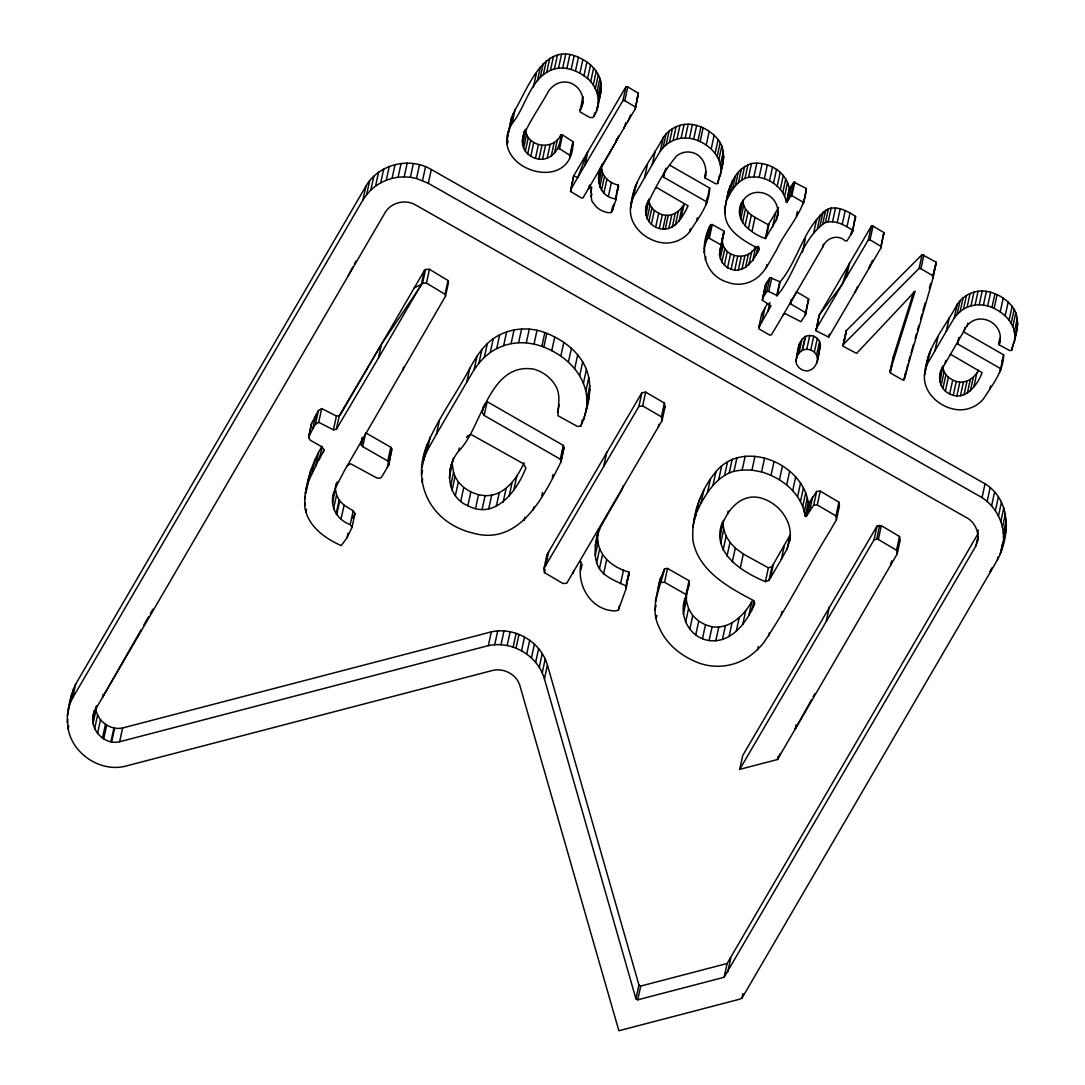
<?xml version="1.0" encoding="UTF-8"?>
<svg xmlns="http://www.w3.org/2000/svg" width="1085" height="1085" viewBox="0 0 1085 1085"><rect width="100%" height="100%" fill="white"/><g stroke="black" fill="none" stroke-linecap="round" stroke-linejoin="round"><path stroke-width="1.5" d="M579.661 562.193L580.583 561.433L581.262 562.098C575.85 584.72 590.905 610.963 615.792 610.909L618.409 610.082L626.113 588.558L626.072 585.954C614.829 580.502 600.412 575.918 596.669 562.586C593.278 551.343 596.194 539.76 598.744 528.68M626.113 588.558L629.069 572.175C609.051 566.492 593.129 550.841 598.852 528.951M778.352 212.782L776.345 219.97L765.305 238.578C750.725 233.316 732.89 219.848 741.774 202.176M724.604 213.474C726.57 194.893 731.005 170.06 751.485 163.564C767.651 160.905 786.435 171.566 789.175 188.437L786.611 202.393L790.884 195.924L793.881 182.158L806.345 188.478C804.772 211.928 785.784 229.396 776.521 250.079C770.391 259.64 766.105 271.019 756.733 278.045C748.691 284.148 737.678 285.992 728.171 282.48C702.456 274.98 698.93 245.4 710.689 224.69L712.289 224.527L723.966 231.091L719.491 254.717L721.851 262.339L727.52 267.859L734.653 270.314L738.288 270.233L745.503 267.452L752.814 260.332L759.269 249.496L758.863 248.79C744.527 241.345 722.868 229.789 725.268 210.422M67.175 722.447C67.433 709.414 70.172 696.122 75.624 684.255L365.957 186.118C378.638 164.066 409.615 156.565 431.301 169.531L985.044 483.815C1011.125 499.941 1010.379 535.732 997.332 560.077L741.909 998.281L738.695 999.475L618.87 1030.75L520.04 686.154C517.016 674.68 504.159 667.777 492.834 670.394L124.653 766.376C96.728 772.859 65.385 748.365 67.84 719.382M683.55 606.189L689.192 584.178L689.043 580.719L667.546 568.459L664.603 568.743C660.412 587.772 649.101 607.342 658.948 626.886C666.041 644.246 681.76 656.615 699.011 663.03C713.876 668.441 730.829 667.004 744.635 659.273C751.837 655.123 758.076 649.562 763.379 643.174C787.669 607.234 807.023 568.092 829.835 531.189L836.44 519.688L839.437 505.922L838.936 502.179L820.246 491.125L816.679 491.424L813.682 505.19L806.141 516.487L805.233 516.27L808.23 502.504C802.466 463.092 743.089 438.571 715.964 471.663C700.3 490.366 691.647 515.321 692.827 539.679C697.723 570.493 728.306 587.27 753.248 600.358L754.848 603.518C746.995 621.908 731.697 643.391 709.102 640.557C689.219 637.668 677.908 615.181 685.557 597.021M683.374 614.327L686.371 600.548L686.561 592.424M560.742 134.92C561.013 147.085 552.496 160.851 538.96 159.169C531.365 158.057 523.933 152.646 522.617 144.725L525.615 130.959C528.463 147.587 554.028 150.625 560.742 134.92L562.545 134.96L572.948 141.633C574.128 197.633 484.344 168.324 512.025 123.663C526.211 106.656 530.362 76.086 554.408 68.938C564.702 66.239 575.47 69.888 583.933 75.814C597.726 84.291 603.219 104.241 592.98 117.533L589.969 117.56L579.987 111.877L582.781 96.633L582.984 98.111M596.397 111.226C598.459 99.372 605.023 86.461 598.323 74.784C594.214 66.673 586.592 60.963 578.454 57.274C543.571 41.013 527.961 88.685 515.022 109.897L511.469 117.953L508.851 132.221M347.295 465.641L350.618 463.729L376.671 477.902L379.858 478.241L381.689 476.98L387.318 467.418L388.688 464.923L391.766 448.959L390.79 447.251L365.686 432.82L362.675 446.586L387.793 461.017L388.769 462.725M388.688 464.923L391.766 448.959M601.633 165.11C600.439 175.336 609.024 183.175 618.409 185.101L615.724 200.277L612.469 210.314L611.411 212.294L609.973 212.755C603.246 212.47 596.669 208.754 593.305 202.854C589.209 201.254 593.02 180.11 589.209 187.868L589.874 184.816M635.295 108.798L638.373 93.229L627.795 86.908L625.95 86.786L573.667 175.865L570.534 191.462L581.085 197.796L582.943 197.972L635.295 108.798L638.373 93.229M707.122 237.588L707.935 231.403M466.482 437.594L467.676 435.831L471.27 434.57L523.309 463.661L525.886 468.015C517.016 490.542 495.587 520.339 467.825 505.746C446.057 496.605 444.918 467.621 458.643 451.048C481.889 428.507 488.453 361.698 533.766 369.144C542.636 371.585 550.475 377.377 555.289 385.229C561.27 394.737 557.948 405.559 557.975 415.731L577.545 426.486L580.977 425.985C587.962 408.408 593.509 387.969 586.415 369.483C579.281 351.445 562.464 339.32 544.86 332.58C527.947 326.273 508.119 328.199 493.282 338.696C482.73 346.115 475.895 357.291 469.778 368.371C456.229 393.977 438.611 417.617 427.259 444.308C410.686 483.354 431.165 522.672 472.165 532.871C519.742 547.003 543.87 495.981 561.026 461.803L560.28 459.172L484.154 415.446L482.228 412.436L482.31 410.781L485.009 403.905M695.607 516.785L696.963 507.305M449.326 478.471L452.703 459.945M816.042 330.722L819.189 315.192L871.323 226.182L873.032 226.073L883.936 232.61L880.803 248.139L828.669 337.15L816.042 330.722L819.189 315.192L842.15 284.419L868.312 239.948L871.323 226.182M719.491 254.717L721.484 243.121M305.292 493.553C307.557 476.546 320.346 463.444 321.92 446.383C311.409 464.285 304.668 485.049 304.682 505.895C306.824 525.343 324.537 538.323 341.178 545.565L347.037 537.74L351.96 527.486L350.224 524.611C336.621 519.837 328.728 505.162 334.18 491.491M332.539 503.332L336.052 483.761M790.287 538.16L787.14 548.807L781.349 559.412L768.98 580.366L765.386 581.628C741.638 571.89 710.16 552.075 722.596 521.749M720.06 537.129L723.329 520.258M656.059 188.112L656.764 187.61L688.093 205.852C682.994 216.783 673.894 232.692 659.273 228.487C648.247 225.951 642.835 213.501 646.986 203.329M950.053 354.904L950.745 354.402L982.088 372.657C977.531 385.121 964.796 401.925 949.687 393.882C940.573 389.963 937.671 378.909 940.98 370.121M777.674 215.834C781.2 189.265 742.533 181.941 739.78 211.358M789.609 541.225C793.705 521.777 778.732 502.558 760.192 497.825C739.644 492.726 724.387 513.042 720.603 530.931M585.968 411.31L589.847 389.095M645.982 207.927C653.902 189.577 663.911 171.064 676.796 155.752C680.702 152.863 685.666 151.385 690.508 152.171C702.768 153.975 707.949 167.158 705.087 177.994L715.842 183.826L717.7 183.46C721.376 169.396 728.401 152.456 718.121 139.531C710.824 130.702 699.811 124.531 688.229 124.192C678.328 124.097 668.835 129.332 663.26 137.442C651.909 159.386 633.667 178.889 631.063 204.387C626.587 224.12 645.155 241.182 663.654 242.931C673.432 243.799 683.374 239.568 689.572 231.959C698.021 218.302 709.495 204.902 709.644 188.058L669.364 164.961M720.25 175.973L723.831 156.688M939.976 374.718L941.604 369.687L964.24 330.559C974.14 307.842 1007.056 321.933 999.082 344.786L1009.837 350.631L1011.695 350.252C1015.37 336.187 1022.395 319.248 1012.115 306.323C1004.818 297.493 993.806 291.322 982.223 290.983C972.323 290.902 962.829 296.124 957.255 304.234C945.889 326.165 927.689 345.695 925.057 371.178C920.582 390.912 939.149 407.987 957.648 409.723C967.427 410.591 977.368 406.36 983.566 398.765C992.097 385.134 1003.462 371.68 1003.639 354.863L963.358 331.752M1014.244 342.779L1017.825 323.479M1002.73 545.429L1006.432 525.615M977.422 541.564C979.294 533.115 975.713 523.865 968.634 518.861L415.08 204.672C405.193 199.206 391.631 202.393 385.487 211.955L95.629 709.17C85.783 724.685 102.071 746.005 119.635 741.747L488.331 645.643C511.944 640.448 537.821 655.543 544.439 678.898L635.946 998.824L637.722 999.827L724.129 977.273L976.039 545.714L978.1 538.499M307.787 483.91L308.303 479.787M522.617 144.725L522.333 141.064L524.15 131.217M758.754 327.385L771.015 305.821L762.335 300.274L765.617 284.419L769.93 277.624L780.196 281.788C798.506 260.414 804.202 224.826 828.425 208.74C838.081 205.933 847.697 211.263 855.536 216.417L852.62 231.702L847.005 240.911L845.473 240.992C837.498 233.736 826.16 237.859 822.566 247.394L777.972 323.886L771.286 334.94L769.78 335.129L758.985 328.863L758.754 327.385L761.765 313.619L767.461 303.691M765.617 284.419L762.335 300.274M634.074 190.621L630.507 208.442M927.512 361.468L928.068 357.413M795.942 361.169C797.936 352.666 797.095 341.097 805.829 336.35C812.15 333.556 820.287 338.208 820.436 345.274C818.212 354.307 819.08 368.859 807.403 370.921C801.815 371.138 796.39 366.879 795.942 361.169L799.482 343.525M615.724 200.277L615.412 198.88C599.72 196.792 595.285 179.635 600.832 166.805M816.774 363.027L820.436 345.274M70.281 701.9L71.42 695.159M727.669 195.246L730.11 185.793M426.188 448.037L422.065 467.404M658.31 587.663L660.073 579.159L664.603 568.743M579.77 110.399C588.165 99.21 578.902 82.663 565.502 81.999C558.626 81.592 552.279 85.606 548.535 91.194C540.14 106.642 529.494 121.072 522.807 137.334M67.284 715.666L69.955 703.433M68.423 708.939L73.604 688.555M70.593 702.321L72.627 698.035L75.624 684.255M68.084 729.161L68.748 726.096M92.713 718.46L94.463 710.173M96.294 706.104L95.629 709.17L96.796 706.159M92.998 723.681L95.995 709.916C98.247 721.823 110.629 730.544 122.632 727.967L491.342 631.863C514.955 626.682 540.818 641.777 547.437 665.119L638.943 985.058L635.946 998.824M94.612 728.767L97.623 714.988M103.17 694.319L102.505 697.384L141.131 629.761M97.528 733.487L100.525 719.708M102.451 738.18L105.448 724.414M103.672 738.993L106.683 725.214M110.928 741.801L113.925 728.021M111.633 741.923L114.63 728.144M119.635 741.747L122.632 727.967M318.909 460.148L324.062 450.072L321.933 446.844L310.215 440.171L308.601 437.201L311.598 423.435L318.434 410.55L321.702 408.557L336.418 416.03L339.32 415.569L381.445 344.243L422.567 283.226L425.578 269.446L429.443 269.311L448.024 280.513L448.512 282.398L445.515 296.164L344.881 469.778L336.174 486.46L333.176 496.076M308.655 437.689L311.598 423.435M308.601 437.201L312.711 428.982L315.721 415.216M72.627 698.035L362.96 199.884L365.957 186.118M312.711 428.982L315.437 424.316L318.434 410.55M362.96 199.884L366.594 194.649L369.592 180.883M315.437 424.316L318.705 422.323L321.702 408.557M366.594 194.649L370.812 190.038L373.823 176.272M307.828 483.72L310.825 469.954M304.614 499.046L305.278 495.994M305.956 492.929L307.625 485.28M304.682 505.895L305.36 502.843M312.1 473.046L315.098 459.28M370.812 190.038L375.559 186.091L378.556 172.325M315.491 466.238L318.488 452.472M305.889 512.256L306.553 509.204M375.559 186.091L380.727 182.809L383.724 169.043M323.289 452.621L323.967 449.57M380.727 182.809L386.26 180.232L389.257 166.466M318.705 422.323L333.421 429.796L336.418 416.03M333.421 429.796L336.309 429.348L339.32 415.569M386.26 180.232L392.065 178.374L395.062 164.594M392.065 178.374L398.073 177.235L401.07 163.469M336.174 486.46L337.177 481.876M398.073 177.235L404.203 176.869L407.2 163.103M333.556 508.824L336.567 495.058L335.55 489.566M336.133 513.788L339.13 500.022L336.567 495.058M336.703 514.561L339.713 500.795L339.13 500.022M404.203 176.869L410.374 177.275L413.371 163.51M341.07 518.915L344.081 505.149L339.713 500.795M1003.435 539.381C1004.276 522.929 995.799 506.586 982.034 497.581L428.304 183.311L416.518 178.482L419.515 164.703M336.309 429.348L378.448 358.009L381.445 344.243M362.675 446.586L361.21 444.891L362.051 437.635M361.21 444.891L362.878 437.241M422.553 180.503L425.551 166.724M347.037 537.74L348.041 533.142M350.224 524.611L353.222 510.845L344.081 505.149M351.96 527.486L354.971 513.72L353.222 510.845M428.304 183.311L431.301 169.531M378.448 358.009L421.319 284.46L424.316 270.694L425.578 269.446M402.901 370.229L403.579 367.164M445.515 296.164L445.026 294.279L426.432 283.09L429.443 269.311M387.793 461.017L390.79 447.251M387.318 467.418L388.308 462.834M445.026 294.279L448.024 280.513M423.191 461.817L427.259 444.308M421.522 474.837L422.513 470.253M424.262 458.087L427.219 450.614L430.216 436.835M422.038 482.269L422.702 479.204M427.219 450.614L436.401 434.244L439.411 420.465M507.536 135.801L511.469 117.953M507.183 139.87L508.187 135.286M509.991 127.637L512.988 113.857M507.427 143.939L508.105 140.874M512.025 123.663L515.022 109.897M436.401 434.244L466.767 382.137L469.778 368.371M449.95 470.551L451.279 464.434M533.427 86.949L536.424 73.17M522.333 141.064L524.34 131.882M452.459 462.481L453.462 457.884M524.625 132.261L525.289 129.196M466.767 382.137L474.05 369.809L477.061 356.043M537.414 80.615L540.425 66.836M523.621 148.211L526.632 134.445M450.56 486.189L453.571 472.423L452.323 464.692M458.643 451.048L459.308 447.983M540.262 77.238L543.26 63.472M474.05 369.809L478.946 363.082L481.957 349.316M525.316 151.29L528.314 137.51M452.065 490.271L455.063 476.505L453.571 472.423M543.382 74.39L546.379 60.624M527.69 153.962L530.701 140.182M478.946 363.082L484.358 357.304L487.368 343.525M546.786 72.058L549.783 58.278M455.347 495.777L458.345 482.011L455.063 476.505M530.755 156.226L533.752 142.447M550.461 70.24L553.458 56.461M484.358 357.304L490.284 352.462L493.282 338.696M554.408 68.938L557.405 55.159M460.745 501.27L463.743 487.49L458.345 482.011M535.434 158.383L538.431 144.617M482.228 412.436L483.557 406.319M490.284 352.462L496.713 348.57L499.71 334.804M558.517 68.179L561.528 54.413M538.96 159.169L541.957 145.404M484.154 415.446L487.165 401.667L563.291 445.392L564.024 448.024L561.026 461.803M542.5 159.224L545.497 145.444M562.681 68.016L565.692 54.25M467.825 505.746L470.836 491.966L463.743 487.49M496.713 348.57L503.643 345.627L506.654 331.861M547.179 158.179L550.176 144.413M566.899 68.436L569.896 54.67M551.221 156.159L554.218 142.379M503.643 345.627L511.062 343.647L514.059 329.881M571.158 69.454L574.155 55.674M475.515 508.58L478.512 494.814L470.836 491.966M554.449 153.216L557.459 139.45M575.457 71.04L578.454 57.274M570.032 156.918L569.951 155.399L559.548 148.726L562.545 134.96M482.106 509.448L485.103 495.682C504.552 496.198 516.88 478.539 524.123 462.739M511.062 343.647L518.63 342.711L521.627 328.945M579.878 73.265L582.889 59.499M488.698 508.879L491.695 495.113M583.933 75.814L586.931 62.048M518.63 342.711L526.279 342.846L529.29 329.08M569.951 155.399L572.948 141.633M569.571 157.8L573.043 143.139M580.312 110.344L580.99 107.293M587.541 78.649L590.552 64.883M582.102 105.72L583.106 101.136M496.265 506.424L499.276 492.658M590.647 81.714L593.658 67.948M586.849 402.861C587.772 373.009 561.135 350.496 534.023 344.067L537.034 330.301M593.237 85.01L596.248 71.244M570.534 191.462L573.667 175.865L577.749 177.492L587.839 151.561L584.829 165.34L570.669 189.644M503.101 502.233L506.098 488.467M595.326 88.55L598.323 74.784M596.886 92.32L599.896 78.554M509.096 496.36L512.093 482.581M541.849 346.346L544.86 332.58M597.916 96.199L600.927 82.433M593.997 115.892L594.675 112.826M543.829 347.091L546.826 333.326M598.391 100.023L601.388 86.257M513.978 489.267L516.975 475.488M597.618 107.537L601.293 90.041M551.763 350.726L554.76 336.947M488.331 645.643L491.342 631.863M588.382 189.292L589.046 186.24M590.796 192.031L591.786 187.434M591.189 196.765L591.854 193.7M494.692 644.788L497.703 631.009M524.136 520.434L524.801 517.369M598.635 178.889L601.307 166.642M599.49 172.935L602.324 163.835M560.823 356.138L563.834 342.372M598.839 183.243L601.849 169.477M599.788 187.108L602.785 173.329M500.999 644.761L503.996 630.995M601.47 190.377L604.467 176.611M533.25 509.896L533.915 506.844M584.829 165.34L622.939 100.552L625.95 86.786M603.884 193.076L606.895 179.31M635.362 106.995L624.797 100.674L627.795 86.908M601.66 166.9L615.914 142.054L616.592 138.988M557.541 412.341L559.209 404.691M568.418 362.051L571.415 348.271M507.156 645.548L510.167 631.782M541.863 495.587L542.541 492.536M608.4 196.195L611.411 182.429M513.124 647.094L516.135 633.328M574.711 368.534L577.708 354.768M552.346 477.617L553.011 474.552M516.012 648.138L519.023 634.372M611.411 212.294L612.74 206.177M612.469 210.314L613.812 204.183M615.412 198.88L618.409 185.101M560.28 459.172L563.291 445.392M560.986 460.962L563.983 447.196M579.716 375.6L582.713 361.834M521.546 650.742L524.557 636.976M583.418 383.249L586.415 369.483M543.856 568.893L546.854 555.113L548.603 551.912L641.872 392.702L645.656 392.119L664.427 403.077L665.078 406.794L662.067 420.56L566.763 583.215L562.925 583.513L544.467 572.609L543.856 568.893L545.592 565.678L638.875 406.468L641.872 392.702M545.592 565.678L548.603 551.912M526.713 654.011L529.711 640.245M544.467 572.609L545.131 569.557M585.805 391.305L588.802 377.539M580.977 425.985L582.306 419.868M586.822 399.524L589.82 385.758M531.433 657.903L534.43 644.137M583.716 419.922L588.965 397.544M631.063 204.387L635.213 186.539M632.202 200.318L636.936 182.47M535.624 662.379L538.635 648.613M633.925 196.236L644.463 177.954L647.474 164.188M539.245 667.397L542.242 653.631M644.463 177.954L652.261 164.581L655.259 150.815M542.202 672.917L545.199 659.137M645.629 211.616L647.976 200.915M544.439 678.898L547.437 665.119M646.036 215.25L648.776 199.057M652.261 164.581L660.25 151.222L663.26 137.442M647.135 218.655L650.146 204.875L649.033 201.484M660.25 151.222L663.043 147.763L666.054 133.984M648.925 221.652L651.922 207.886L650.146 204.875M663.043 147.763L666.109 144.82L669.12 131.041M573.07 573.49L573.748 570.439M651.38 224.242L654.377 210.476L651.922 207.886M666.109 144.82L669.459 142.393L672.456 128.627M706.81 203.315L706.647 201.837L663.477 177.086L663.667 173.329M663.477 177.086L664.82 170.955M666.082 168.053L663.003 176.394M669.459 142.393L673.08 140.48L676.077 126.714M580.746 570.439L582.089 564.322M655.693 227.09L658.703 213.311L654.377 210.476M603.83 465.777L606.827 452.011M673.08 140.48L676.986 139.083L679.983 125.318M659.273 228.487L662.284 214.721L658.703 213.311M676.986 139.083L681.082 138.229L684.079 124.463M662.867 229.125L665.864 215.345C673.595 215.847 680.526 210.707 684.12 204.143L681.109 217.909M595.231 545.918L598.242 532.138M665.254 229.098L668.251 215.332M681.082 138.229L685.232 137.958L688.229 124.192M595.231 555.33L598.228 541.564M668.848 228.42L671.846 214.654M596.669 562.586L599.666 548.82M685.232 137.958L689.423 138.283L692.42 124.504M672.293 227.009L675.29 213.243M599.435 568.784L602.433 555.005M720.833 170.453C721.105 154.884 707.623 143.22 693.668 139.178L696.665 125.412M675.413 224.921L678.41 211.155M679.047 221.082L682.045 207.303M697.953 140.657L700.964 126.891M603.545 573.924L606.542 560.145M622.953 486.012L622.288 489.064L600.737 526.632L597.076 536.329M638.875 406.468L642.659 405.885L645.656 392.119M700.123 141.62L703.121 127.854M706.226 145.092L709.224 131.326M689.572 231.959L690.236 228.908M704.789 176.177L705.792 171.579M711.177 148.97L714.188 135.191M705.087 177.994L705.752 174.929M696.651 220.879L697.316 217.814M620.579 583.662L623.577 569.883M715.123 153.297L718.121 139.531M705.752 205.255L707.42 197.606M706.647 201.837L709.644 188.058M717.185 156.43L720.182 142.664M618.409 610.082L619.413 605.498M658.229 427.395L658.907 424.344M662.067 420.56L661.416 416.857L664.427 403.077M718.799 159.78L721.796 146M626.072 585.954L629.069 572.175M720.345 165.042L723.356 151.276M717.7 183.46L719.369 175.811M704.246 248.885L707.244 235.12M704.938 245.169L709.142 227.687M704.07 252.602L704.735 249.536M706.145 241.453L707.691 238.456L710.689 224.69M707.691 238.456L709.292 238.293L712.289 224.527M705.277 260.007L705.955 256.955M724.672 209.012L728.51 190.607M727.113 199.572L729.486 194.581L732.484 180.815M729.486 194.581L732.348 189.875L735.345 176.095M719.816 250.771L723.966 231.091M722.149 240.07L722.813 237.005C718.812 256.372 747.673 263.641 755.811 246.566L752.814 260.332M732.348 189.875L735.304 185.928L738.315 172.149M720.209 258.664L723.207 244.885M735.304 185.928L738.397 182.7L741.408 168.921M721.851 262.339L724.848 248.573M738.397 182.7L741.625 180.191L744.635 166.425M724.292 265.405L727.289 251.639M741.625 180.191L744.988 178.401L747.999 164.635M727.52 267.859L730.53 254.093M655.299 601.443L660.073 579.159M739.753 215.345L742.425 203.098M742.669 202.841L743.347 199.776M744.988 178.401L748.487 177.33L751.485 163.564M655.028 609.933L656.032 605.349M740.689 219.143L743.7 205.377L742.764 201.579M731.032 269.514L734.043 255.734M656.249 618.423L656.913 615.371M742.466 222.683L745.476 208.917L743.7 205.377M661.606 582.509L664.535 582.238L667.546 568.459M748.487 177.33L753.844 176.855L756.855 163.089M734.653 270.314L737.664 256.548M745.029 225.911L748.026 212.131L745.476 208.917M738.288 270.233L741.299 256.467M753.844 176.855L759.147 177.303L762.145 163.523M748.379 228.826L751.376 215.061L748.026 212.131M741.937 269.256L744.947 255.49M752.041 231.173L755.038 217.407L751.376 215.061M786.164 202.203C784.536 190.689 774.839 182.348 764.369 178.632L767.366 164.866M745.503 267.452L748.501 253.687M748.799 264.903L751.81 251.123M692.8 527.459L695.797 513.68M693.966 521.071L699.757 498.53M769.509 180.87L772.506 167.104M696.76 512.296L700.951 503.209L703.962 489.443M755.987 255.287L757.981 246.105M758.035 251.761L759.039 247.177M773.483 183.243L776.494 169.477M700.951 503.209L707.488 492.468L710.485 478.702M686.195 597.943L686.045 594.499L689.043 580.719M765.305 238.578L768.316 224.812L778.61 207.547M766.024 238.063L769.021 224.297M777.226 186.118L780.223 172.339M707.488 492.468L712.953 485.443L715.964 471.663M685.557 622.383L688.555 608.617L686.371 600.548M780.318 189.251L783.316 175.485M772.642 226.697L775.653 212.918M712.953 485.443L718.663 479.719L721.674 465.953M776.345 219.97L778.352 210.788M766.227 267.629L766.892 264.564M782.76 192.655L785.771 178.889M689.721 629.381L692.732 615.602L688.555 608.617M784.563 196.344L787.561 182.565M718.663 479.719L724.617 475.339L727.615 461.559M762.619 298.199L764.22 295.432L767.217 281.666M764.22 295.432L766.919 291.404L769.93 277.624M759.31 327.331L759.988 324.266M786.611 202.393L789.622 188.614L793.881 182.158M787.262 201.62L790.273 187.841M788.388 199.694L791.385 185.928M761.928 321.797L764.925 308.031M724.617 475.339L729.242 472.911L732.239 459.131M852.62 231.702L852.539 230.183C844.686 225.029 835.084 219.699 825.414 222.506C801.205 238.591 795.495 274.193 777.199 295.568L768.777 291.512L771.774 277.746M695.743 634.942L698.74 621.176L692.732 615.602M790.884 195.924L791.86 195.693L794.857 181.927M767.827 311.68L769.821 302.498M729.242 472.911L734.003 471.229L737 457.45M720.752 543.097L723.749 529.331L723.058 523.363M727.56 513.964L728.225 510.899M776.657 295.852L779.654 282.086M702.47 638.631L705.481 624.851L698.74 621.176M777.199 295.568L780.196 281.788M723.125 549.919L726.136 536.139L723.749 529.331M796.363 216.051L797.353 211.466M734.003 471.229L742.181 469.968L745.178 456.202M803.47 203.749L806.345 188.478M726.991 556.171L729.988 542.405L726.136 536.139M709.102 640.557L712.099 626.791C729.54 629.354 744.093 615.548 751.878 601.348L748.881 615.114M742.181 469.968L751.946 470.117L754.943 456.351M732.294 561.867L735.304 548.101L729.988 542.405M715.761 640.855L718.758 627.076M637.722 999.827L640.72 986.062L727.126 963.507L978.195 533.4M783.302 314.759L784.577 313.348L801.015 321.73L805.762 314.162L805.599 312.67L790.612 303.909L790.802 300.152M790.612 303.909L791.616 299.311M802.33 252.479L805.328 238.714M722.434 639.513L725.431 625.747M740.323 567.794L743.32 554.015L735.304 548.101M805.233 516.27C801.964 493.906 782.299 477.956 761.561 471.921L764.559 458.155M813.587 233.343L816.585 219.577M817.425 228.311L820.423 214.545M729.052 636.583L732.049 622.817M820.043 225.748L823.04 211.968M822.701 223.808L825.712 210.042M736.213 631.429L739.21 617.663M804.867 315.83L808.61 298.904L796.336 291.729M825.414 222.506L828.425 208.74M805.762 314.162L808.61 298.904M771.028 475.379L774.025 461.613M796.485 357.291L799.021 352.95L802.018 339.171M822.566 247.394L823.23 244.328M828.18 221.842L831.178 208.062M799.021 352.95L802.222 350.401L805.219 336.635M742.737 624.417L745.748 610.638M802.222 350.401L805.829 336.35M832.534 221.72L835.545 207.954M802.832 350.116L806.792 349.207L809.79 335.441M779.423 479.882L782.421 466.116M751.946 609.865L753.939 600.683M837.227 222.561L840.224 208.781M817.439 359.04L816.585 355.175L814.333 352.096L810.739 349.926L813.75 336.16M814.333 352.096L817.33 338.33M842.231 224.337L845.229 210.558M765.386 581.628L768.383 567.848L771.978 566.601L790.151 535.041L787.14 548.807M786.666 484.968L789.677 471.202M816.585 355.175L819.582 341.409M768.98 580.366L771.978 566.601M770.309 578.346L773.307 564.58M846.992 226.738L849.989 212.958M757.588 649.549L758.252 646.484M792.728 490.556L795.725 476.79M850.816 234.889L851.481 231.824M828.669 337.15L829.333 334.085M851.942 232.949L855.536 216.417M781.349 559.412L784.346 545.646M797.597 496.632L800.594 482.866M846.422 277.068L849.433 263.302L842.15 284.419L816.178 328.958M739.712 769.373L742.71 755.608L877.033 526.049L881.346 525.723L899.519 536.451L900.184 540.154L897.186 553.92L777.457 759.527L739.712 769.373L874.022 539.828L877.033 526.049M768.722 635.81L769.387 632.745M800.459 501.528L803.47 487.762M802.669 506.695L805.667 492.929M781.308 614.436L781.987 611.37M804.202 512.147L807.199 498.368M890.107 371.124L915.143 291.187L856.58 353.412L843.099 346.251L846.246 330.762L922.087 254.609L936.111 262.177L933.154 277.719L903.954 379.858L902.3 379.791L890.297 372.914L890.107 371.124L893.104 357.345L913.746 291.946M842.814 345.518L846.395 330.613M806.141 516.487L809.152 502.721L816.679 491.424M844.103 341.666L845.771 334.017M806.901 515.578L809.912 501.799M809.573 510.994L812.57 497.228M880.803 248.139L880.939 246.376L870.034 239.839L873.032 226.073M836.44 519.688L835.938 515.945L817.249 504.891L820.246 491.125M869.899 264.93L869.234 267.995L872.543 260.346M880.939 246.376L883.936 232.61M724.129 977.273L727.126 963.507M727.777 971.862L730.775 958.096M778.121 756.462L777.457 759.527L780.291 753.465M835.938 515.945L838.936 502.179M796.065 724.794L795.061 729.378L811.485 699.771M741.909 998.281L742.913 993.697M826.35 620.756L829.347 606.99M890.297 372.914L892.29 363.733M843.398 344.379L919.09 268.375L922.087 254.609M933.154 277.719L933.114 275.943L920.907 268.673L923.905 254.894M903.954 379.858L905.622 372.209M904.863 378.095L907.86 364.329M933.114 275.943L936.111 262.177M874.022 539.828L876.68 539.082L879.677 525.316M897.186 553.92L896.522 550.231L878.348 539.489L881.346 525.723M925.057 371.178L929.208 353.344M924.501 375.247L927.173 363M926.197 367.11L930.916 349.261M927.919 363.027L934.877 350.889L937.874 337.123M890.622 565.448L891.626 560.85M896.522 550.231L899.519 536.451M934.877 350.889L946.256 331.373L949.253 317.607M939.624 378.407L941.956 367.707M940.03 382.042L942.756 365.848M946.256 331.373L954.244 318.013L957.255 304.234M945.116 363.367L945.794 360.301M941.129 385.446L944.14 371.68L943.028 368.276M954.244 318.013L957.038 314.555L960.035 300.776M942.919 388.444L945.917 374.678L944.14 371.68M957.038 314.555L960.103 311.612L963.114 297.846M945.374 391.034L948.371 377.268L945.917 374.678M960.103 311.612L963.453 309.184L966.45 295.418M1000.804 370.107L1000.641 368.629L957.472 343.877L958.815 337.76M959.154 337.367L957.472 343.877M963.453 309.184L967.074 307.272L970.071 293.506M949.687 393.882L952.698 380.103L948.371 377.268M964.24 330.559L964.904 327.507M967.074 307.272L970.966 305.889L973.977 292.109M967.115 326.192L967.779 323.127M953.267 395.293L956.278 381.513L952.698 380.103M970.966 305.889L975.076 305.034L978.073 291.255M956.861 395.916L959.859 382.137C967.915 382.652 975.049 377.105 978.507 370.134M975.076 305.034L979.226 304.763L982.223 290.983M960.442 395.754L963.439 381.988M979.226 304.763L983.417 305.075L986.414 291.295M964.022 394.818L967.02 381.052M967.359 393.177L970.356 379.411M1014.828 337.245C1015.099 321.675 1001.618 310.012 987.662 305.97L990.659 292.204M970.37 390.858L973.367 377.092M973.855 386.721L976.853 372.955M991.948 307.448L994.959 293.682M994.118 308.411L997.115 294.645M1000.221 311.883L1003.218 298.117M998.783 342.969L999.773 338.371M1005.171 315.762L1008.182 301.983M999.082 344.786L999.746 341.721M989.9 388.945L990.564 385.88M1009.118 320.089L1012.115 306.323M999.746 372.046L1000.411 368.995M1002.079 361.346L1002.743 358.281M1000.641 368.629L1003.639 354.863M1011.179 323.221L1014.177 309.456M1012.793 326.571L1015.791 312.792M1014.339 331.847L1017.35 318.068M1011.695 350.252L1013.024 344.135M982.034 497.581L985.044 483.815M977.626 533.101L978.29 530.036M976.039 545.714L978.046 536.533M987.133 501.446L990.144 487.68M991.595 505.854L994.592 492.088M995.365 510.737L998.376 496.957M998.458 515.999L1001.455 502.219M1000.818 521.559L1003.828 507.794M990.7 569.544L990.035 572.595L991.853 567.957M1002.459 527.378L1005.456 513.598M997.332 560.077L997.997 557.025M1003.34 533.332L1006.337 519.566M1000.126 554.354L1002.459 543.639M1001.211 551.411L1003.869 539.177M884.085 233.058L882.471 237.425M1004.208 537.645L1005.727 531.664M908.769 361.088L910.139 356.233M911.061 352.991L913.339 344.894M915.157 338.425L916.527 333.57M917.449 330.328L918.819 325.473M920.636 318.99L922.006 314.135M922.915 310.893L925.207 302.81M929.303 288.23L930.672 283.375M932.503 276.906L936.152 263.953M687.442 589.67L689.192 584.178M616.863 192.235L618.721 186.512M722.23 165.205L723.247 162.207M723.275 235.648L724.21 232.922M1015.207 334.98L1017.242 328.999M623.78 128.559L625.882 122.496M626.357 582.482L629.11 574.792M628.12 121.113L630.521 114.969M636.502 99.63L638.292 95.032M846.246 330.762L846.11 332.485M615.914 142.054L618.558 136.018M854.844 292.679L857.625 286.521M352.856 518.115L354.971 513.72M348.095 276.038L352.761 267.059M354.32 264.062L355.866 261.065M807.864 302.064L808.773 300.396M855.631 217.922L854.424 220.079M562.45 450.899L564.024 448.024M361.047 442.232L362.892 438.869M390.315 453.652L391.685 451.157M813.126 696.801L814.767 693.844M663.545 409.533L665.078 406.794M143.654 625.353L148.699 616.524M150.381 613.595L152.89 609.187M790.138 303.217L796.01 292.95M837.796 508.797L839.437 505.922M339.876 415.569L424.316 270.694M414.348 287.796L421.319 284.46M813.682 505.19L817.249 504.891M868.312 239.948L870.034 239.839M422.567 283.226L426.432 283.09M557.731 148.686L559.548 148.726M766.919 291.404L768.777 291.512M622.939 100.552L624.797 100.674M478.512 494.814L485.103 495.682M526.279 342.846L534.023 344.067M919.09 268.375L920.907 268.673M662.284 214.721L665.864 215.345M956.278 381.513L959.859 382.137M806.792 349.207L810.739 349.926M751.946 470.117L761.561 471.921M410.374 177.275L416.518 178.482M689.423 138.283L693.668 139.178M983.417 305.075L987.662 305.97M808.23 502.504L809.152 502.721M876.68 539.082L878.348 539.489M759.147 177.303L764.369 178.632M705.481 624.851L712.099 626.791M743.32 554.015L768.383 567.848M755.038 217.407L768.316 224.812M709.292 238.293L720.955 244.871M638.943 985.058L640.72 986.062M791.86 195.693L803.334 202.244M664.535 582.238L686.045 594.499M642.659 405.885L661.416 416.857M546.854 555.113L547.464 558.843M761.765 313.619L761.982 315.084M893.104 357.345L893.294 359.149"/></g></svg>
